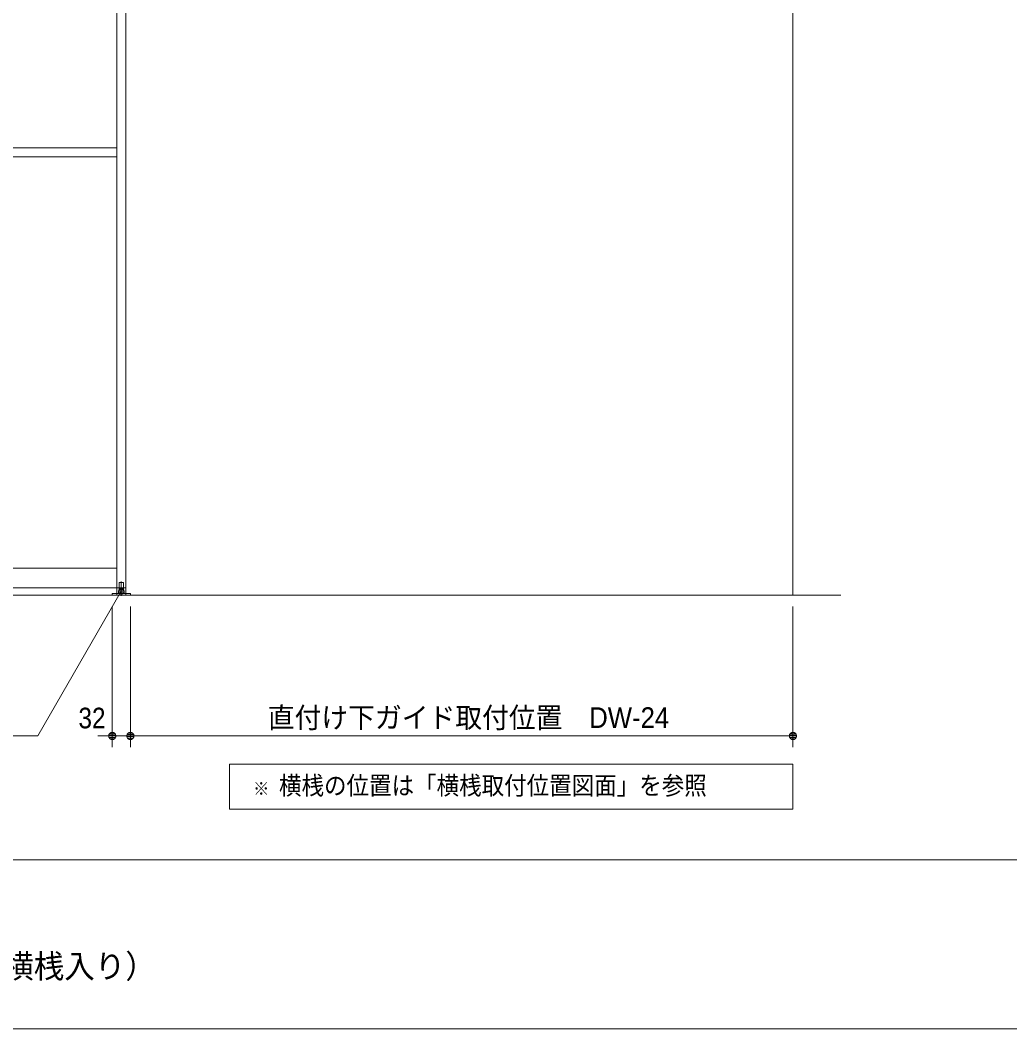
# Model space of a CAD drawing. Units: millimetres, scale not verified. Extents: x -6062 to 6062, y -3045 to 3045.
# Drawn here: x -2591 to -835, y -2770 to -979 of the extents above; entities that cross this region are included whole.
import ezdxf
from ezdxf.enums import TextEntityAlignment as Align

# ---------------------------------------------------------------- set-up
doc = ezdxf.new("R2010")
doc.units = ezdxf.units.MM
doc.header["$LTSCALE"] = 20
for name, color, linetype, lineweight in [('0-0_2寸法-3', 7, 'Continuous', 9), ('0-1_3一般', 7, 'Continuous', 9), ('0-2_1図面枠', 7, 'Continuous', 9), ('0-3_2寸法-1', 7, 'Continuous', 9), ('0-4_0', 7, 'Continuous', 9), ('0-5_2寸法-2', 7, 'Continuous', 9)]:
    doc.layers.add(name, color=color, linetype=linetype, lineweight=lineweight)
doc.styles.add('ＭＳ ゴシック', font='')
doc.styles.add('ＭＳ Ｐゴシック', font='')
doc.styles.get('ＭＳ ゴシック').set_extended_font_data('MS Gothic')
doc.styles.get('ＭＳ Ｐゴシック').set_extended_font_data('MS PGothic')

# ---------------------------------------------------------------- blocks, each defined once
blk = doc.blocks.new('_Dot')
at = {"layer": '0-4_0'}
for p, q in [((-10, 0), (-20, 0)), ((9.78, 2), (-9.78, 2)), ((7.99, 6), (-7.99, 6)), ((9.16, -3.98), (-9.16, -3.98)), ((6, -7.98), (-6, -7.98))]:
    blk.add_line(p, q, dxfattribs=at)
for points in [[(10, 0), (9.92, 1.25), (9.69, 2.49), (9.3, 3.68), (8.76, 4.82), (8.09, 5.88), (7.29, 6.85), (6.37, 7.71), (5.36, 8.44), (4.26, 9.05), (3.09, 9.51), (1.87, 9.82), (0.63, 9.98), (-0.63, 9.98), (-1.87, 9.82), (-3.09, 9.51), (-4.26, 9.05), (-5.36, 8.44), (-6.37, 7.71), (-7.29, 6.85), (-8.09, 5.88), (-8.76, 4.82), (-9.3, 3.68), (-9.69, 2.49), (-9.92, 1.25), (-10, 0), (0, 0)], [(-10, 0), (-9.92, -1.25), (-9.69, -2.49), (-9.3, -3.68), (-8.76, -4.82), (-8.09, -5.88), (-7.29, -6.85), (-6.37, -7.71), (-5.36, -8.44), (-4.26, -9.05), (-3.09, -9.51), (-1.87, -9.82), (-0.63, -9.98), (0.63, -9.98), (1.87, -9.82), (3.09, -9.51), (4.26, -9.05), (5.36, -8.44), (6.37, -7.71), (7.29, -6.85), (8.09, -5.88), (8.76, -4.82), (9.3, -3.68), (9.69, -2.49), (9.92, -1.25), (10, 0), (0, 0)]]:
    blk.add_lwpolyline(points, close=True, dxfattribs=at)
blk = doc.blocks.new('グループ-88')
at = {"layer": '0-1_3一般'}
for p, q in [((11360, 7000), (11360, -40000)), ((13056.5, -40000), (-61863.5, -40000))]:
    blk.add_line(p, q, dxfattribs=at)
blk = doc.blocks.new('グループ-89')
at = {"layer": '0-1_3一般'}
for p, q in [((-12640, -39740), (-12640, 6100)), ((-12640, 6100), (-12640, -40000)), ((-12320, -39740), (-12320, 6100)), ((-12320, 6100), (-12320, -40000)), ((-36000, -24120), (-12640, -24120)), ((-36000, -24440), (-12640, -24440)), ((-12640, -39040), (-36000, -39040)), ((-36320, -39740), (-12320, -39740)), ((-12555, -39800), (-12555, -39560)), ((-12545, -39550), (-12415, -39550)), ((-12480, -40027.8), (-12480, -39520)), ((-12405, -39560), (-12405, -39800)), ((-12580, -39922), (-12580, -39862)), ((-12520, -39862), (-12580, -39862)), ((-12580, -39922), (-12380, -39922)), ((-12580, -39942), (-12580, -39922)), ((-12160, -39942), (-12580, -39942)), ((-12405, -39800), (-12555, -39800)), ((-12554, -39800), (-12554, -39862)), ((-12554, -39800), (-12406, -39800)), ((-12440, -39862), (-12520, -39862)), ((-12380, -39862), (-12440, -39862)), ((-12406, -39800), (-12406, -39862)), ((-12380, -39922), (-12380, -39862))]:
    blk.add_line(p, q, dxfattribs=at)
for points in [[(-12642, -40000), (11360, -40000), (11360, 6840)], [(-12800, -40000), (-12160, -40000), (-12160, -39942)], [(-12580, -39942), (-12800, -39942), (-12800, -40000)], [(-12580, -39922), (-12380, -39922), (-12380, -39942)]]:
    blk.add_lwpolyline(points, dxfattribs=at)
for centre, start, end in [((-12545, -39560), 90, 180), ((-12415, -39560), 0, 90)]:
    blk.add_arc(centre, 10, start, end, dxfattribs=at)
blk = doc.blocks.new('グループ-90')
at = {"layer": '0-1_3一般'}
for name in ['グループ-88', 'グループ-89']:
    blk.add_blockref(name, (0, 0), dxfattribs=at)
blk = doc.blocks.new('グループ-94')
at = {"layer": '0-2_1図面枠'}
blk.add_line((-80000, -49400), (80000, -49400), dxfattribs=at)
blk.add_lwpolyline([(-80000, 55400), (80000, 55400), (80000, -55400), (-80000, -55400)], close=True, dxfattribs=at)
blk = doc.blocks.new('図面枠')
at = {"layer": '0-2_1図面枠'}
blk.add_blockref('グループ-94', (0, 0), dxfattribs=at)

msp = doc.modelspace()

# ---------------------------------------------------------------- linework, layer by layer
at = {"layer": '0-0_2寸法-3'}
for p, q in [((-2406.61, -1992.11), (-2416.39, -1992.11)), ((-2407.5, -1996.11), (-2415.5, -1996.11)), ((-2411.33, -1988.11), (-2411.67, -1988.11)), ((-2411.33, -1988.11), (-2411.67, -1988.11))]:
    msp.add_line(p, q, dxfattribs=at)
msp.add_lwpolyline([(-2411.5, -1993.1), (-2559.82, -2250), (-2875.83, -2250)], dxfattribs=at)
msp.add_lwpolyline([(-2219.5, -2300), (-1219.5, -2300), (-1219.5, -2380), (-2219.5, -2380)], close=True, dxfattribs=at)
msp.add_circle((-2411.5, -1993.1), 5.01, dxfattribs=at)
msp.add_circle((-2411.5, -1993.1), 5.01, dxfattribs=at)
at = {"layer": '0-3_2寸法-1'}
for p, q in [((-2395.5, -2020), (-2395.5, -2270)), ((-1219.5, -2020), (-1219.5, -2270)), ((-1232.21, -2250), (-2382.79, -2250))]:
    msp.add_line(p, q, dxfattribs=at)
at = {"layer": '0-5_2寸法-2'}
for p, q in [((-2427.5, -2020), (-2427.5, -2270)), ((-2395.5, -2020), (-2395.5, -2270)), ((-2440.21, -2250), (-2452.92, -2250)), ((-2427.5, -2250), (-2395.5, -2250)), ((-2382.79, -2250), (-2370.08, -2250))]:
    msp.add_line(p, q, dxfattribs=at)

# ---------------------------------------------------------------- block references
at = {"layer": '0-1_3一般', "xscale": 0.05, "yscale": 0.05}
msp.add_blockref('グループ-90', (-1787.5, 0), dxfattribs=at)
at = {"layer": '0-2_1図面枠', "xscale": 0.05, "yscale": 0.05}
msp.add_blockref('図面枠', (-1787.5, 0), dxfattribs=at)
at = {"layer": '0-3_2寸法-1', "xscale": 0.6356201, "yscale": 0.6356201, "rotation": 180}
msp.add_blockref('_Dot', (-2395.5, -2250), dxfattribs=at)
at = {"layer": '0-3_2寸法-1', "xscale": 0.6356201, "yscale": 0.6356201}
msp.add_blockref('_Dot', (-1219.5, -2250), dxfattribs=at)
at = {"layer": '0-5_2寸法-2', "xscale": 0.6356201, "yscale": 0.6356201}
msp.add_blockref('_Dot', (-2427.5, -2250), dxfattribs=at)
at = {"layer": '0-5_2寸法-2', "xscale": 0.6356201, "yscale": 0.6356201, "rotation": 180}
msp.add_blockref('_Dot', (-2395.5, -2250), dxfattribs=at)

# ---------------------------------------------------------------- texts
at = {"layer": '0-0_2寸法-3', "style": 'ＭＳ ゴシック', "width": 0.9}
for s, height, p in [('横桟の位置は「横桟取付位置図面」を参照', 32.55, (-2131.68, -2364.03)), ('※', 23.31, (-2177.52, -2362.25))]:
    msp.add_text(s, height=height, dxfattribs=at).set_placement(p, align=Align.BOTTOM_LEFT)
at = {"layer": '0-2_1図面枠', "style": 'ＭＳ ゴシック', "width": 0.95}
msp.add_text('2枚連動引き込み＋袖壁タイプ\u3000特寸 右勝手R-N（横桟入り）', height=41.84, dxfattribs=at).set_placement((-3840.72, -2692.37), align=Align.BOTTOM_LEFT)
at = {"layer": '0-3_2寸法-1', "style": 'ＭＳ Ｐゴシック', "width": 0.95}
msp.add_text('直付け下ガイド取付位置\u3000DW-24', height=36.69, dxfattribs=at).set_placement((-2151.58, -2246.79), align=Align.BOTTOM_LEFT)
at = {"layer": '0-5_2寸法-2', "style": 'ＭＳ Ｐゴシック', "width": 0.9}
msp.add_text('32', height=36.66, dxfattribs=at).set_placement((-2487.59, -2247.52), align=Align.BOTTOM_LEFT)

doc.saveas('drawing.dxf')
